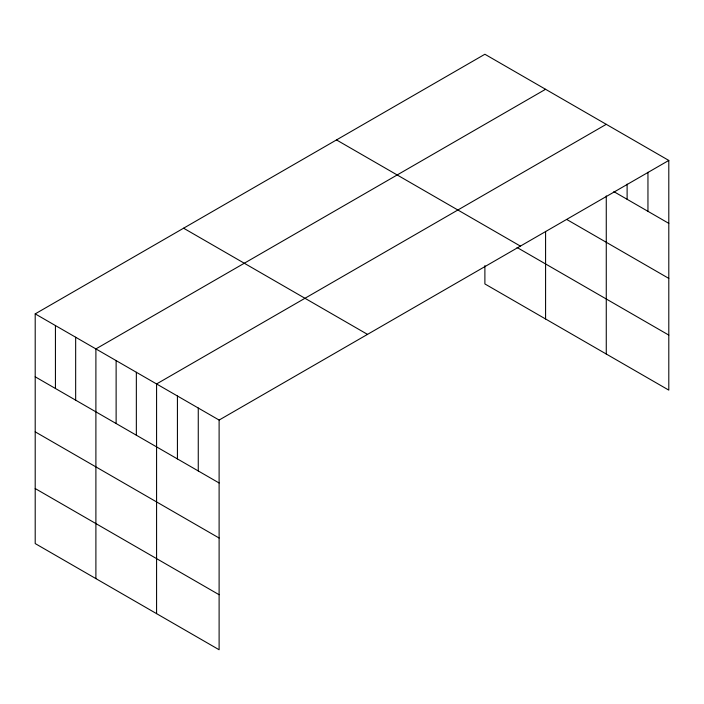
<?xml version="1.0" encoding="UTF-8"?>
<svg xmlns="http://www.w3.org/2000/svg" width="704" height="704" viewBox="0 0 704 704"><rect width="100%" height="100%" fill="white"/><g stroke="black" fill="none" stroke-linecap="round" stroke-linejoin="round"><path stroke-width="1.06" d="M606.267 195.897L606.267 354.024M35.2 313.878L219.111 420.059L219.111 649.748L35.2 543.567L35.2 313.878L484.889 54.252L668.8 160.433L668.8 390.122L484.889 283.941L484.889 265.602M545.582 89.285L95.894 348.911L95.894 578.609M606.267 124.326L156.578 383.953L156.578 613.65M219.111 420.059L668.8 160.433M613.853 191.638L668.8 223.362M566.729 219.463L668.8 278.397M336.494 139.929L520.406 246.11M517.07 247.491L668.8 335.095M183.594 228.202L367.506 334.382M35.2 376.807L219.111 482.988M35.2 431.842L219.111 538.023M35.2 488.541L219.111 594.722M647.953 172.269L647.953 211.332M627.114 184.105L627.114 199.294M545.582 231.405L545.582 318.982M198.264 408.021L198.264 470.958M177.426 395.991L177.426 458.92M136.347 372.275L136.347 435.204M116.125 360.598L116.125 423.526M75.662 337.234L75.662 400.171M55.431 325.556L55.431 388.485"/></g></svg>
